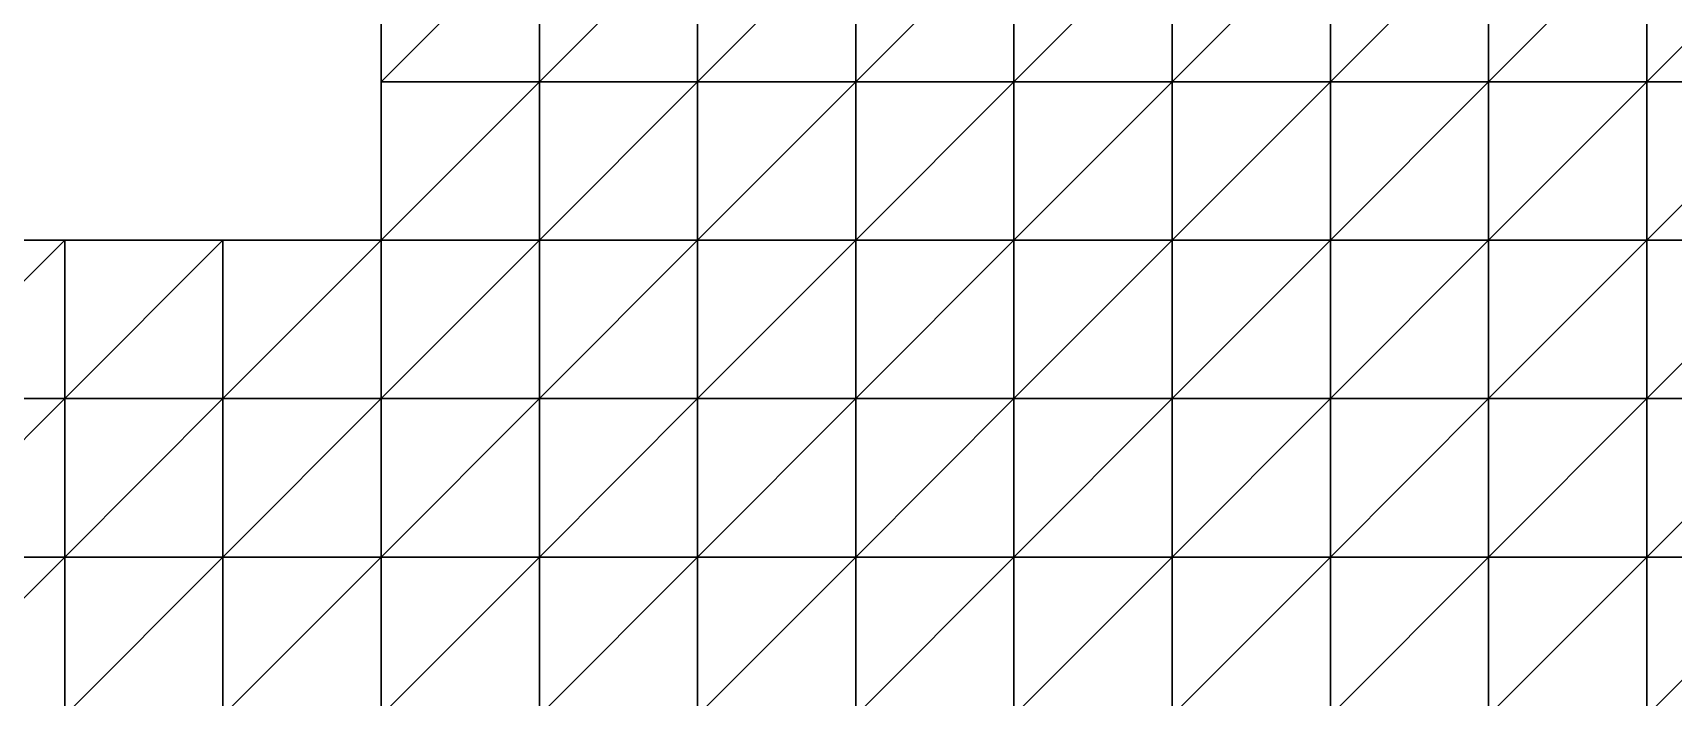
# Model space of a CAD drawing. Extents: x 292020 to 295740, y 4557680 to 4560040.
# Drawn here: x 292756 to 292963.3, y 4558002.3 to 4558086.2 of the extents above; entities that cross this region are included whole.
import ezdxf

# ---------------------------------------------------------------- set-up
doc = ezdxf.new("R2010")
doc.units = 0
doc.layers.add('RUN201_4_-_RUN201_NODOMAIN5_20X', color=7, linetype='CONTINUOUS')

msp = doc.modelspace()

# ---------------------------------------------------------------- linework, layer by layer
at = {"layer": 'RUN201_4_-_RUN201_NODOMAIN5_20X'}
for points in [[(292800, 4558100, 1880), (292800, 4558080, 1880), (292820, 4558100, 1880)], [(292820, 4558100, 1880), (292800, 4558080, 1880), (292820, 4558080, 1880)], [(292800, 4558100, 1880), (292800, 4558080, 1900), (292800, 4558080, 1880)], [(292800, 4558100, 1900), (292800, 4558080, 1900), (292800, 4558100, 1880)], [(292820, 4558100, 1920), (292800, 4558080, 1920), (292800, 4558100, 1920)], [(292820, 4558080, 1920), (292800, 4558080, 1920), (292820, 4558100, 1920)], [(292800, 4558100, 1900), (292800, 4558080, 1920), (292800, 4558080, 1900)], [(292800, 4558100, 1920), (292800, 4558080, 1920), (292800, 4558100, 1900)], [(292820, 4558100, 1880), (292820, 4558080, 1880), (292840, 4558100, 1880)], [(292840, 4558100, 1880), (292820, 4558080, 1880), (292840, 4558080, 1880)], [(292840, 4558100, 1920), (292820, 4558080, 1920), (292820, 4558100, 1920)], [(292840, 4558080, 1920), (292820, 4558080, 1920), (292840, 4558100, 1920)], [(292840, 4558100, 1860), (292840, 4558080, 1860), (292860, 4558100, 1860)], [(292860, 4558100, 1860), (292840, 4558080, 1860), (292860, 4558080, 1860)], [(292840, 4558100, 1860), (292840, 4558080, 1880), (292840, 4558080, 1860)], [(292840, 4558100, 1880), (292840, 4558080, 1880), (292840, 4558100, 1860)], [(292860, 4558100, 1920), (292840, 4558080, 1920), (292840, 4558100, 1920)], [(292860, 4558080, 1920), (292840, 4558080, 1920), (292860, 4558100, 1920)], [(292860, 4558100, 1840), (292860, 4558080, 1840), (292880, 4558100, 1840)], [(292880, 4558100, 1840), (292860, 4558080, 1840), (292880, 4558080, 1840)], [(292860, 4558100, 1840), (292860, 4558080, 1860), (292860, 4558080, 1840)], [(292860, 4558100, 1860), (292860, 4558080, 1860), (292860, 4558100, 1840)], [(292880, 4558100, 1920), (292860, 4558080, 1920), (292860, 4558100, 1920)], [(292880, 4558080, 1920), (292860, 4558080, 1920), (292880, 4558100, 1920)], [(292880, 4558100, 1840), (292880, 4558080, 1840), (292900, 4558100, 1840)], [(292900, 4558100, 1840), (292880, 4558080, 1840), (292900, 4558080, 1840)], [(292900, 4558100, 1920), (292880, 4558080, 1920), (292880, 4558100, 1920)], [(292900, 4558080, 1920), (292880, 4558080, 1920), (292900, 4558100, 1920)], [(292900, 4558100, 1840), (292900, 4558080, 1840), (292920, 4558100, 1840)], [(292920, 4558100, 1840), (292900, 4558080, 1840), (292920, 4558080, 1840)], [(292920, 4558100, 1920), (292900, 4558080, 1920), (292900, 4558100, 1920)], [(292920, 4558080, 1920), (292900, 4558080, 1920), (292920, 4558100, 1920)], [(292920, 4558100, 1840), (292920, 4558080, 1840), (292940, 4558100, 1840)], [(292940, 4558100, 1840), (292920, 4558080, 1840), (292940, 4558080, 1840)], [(292940, 4558100, 1920), (292920, 4558080, 1920), (292920, 4558100, 1920)], [(292940, 4558080, 1920), (292920, 4558080, 1920), (292940, 4558100, 1920)], [(292940, 4558100, 1840), (292940, 4558080, 1840), (292960, 4558100, 1840)], [(292960, 4558100, 1840), (292940, 4558080, 1840), (292960, 4558080, 1840)], [(292960, 4558100, 1920), (292940, 4558080, 1920), (292940, 4558100, 1920)], [(292960, 4558080, 1920), (292940, 4558080, 1920), (292960, 4558100, 1920)], [(292960, 4558100, 1840), (292960, 4558080, 1840), (292980, 4558100, 1840)], [(292980, 4558100, 1840), (292960, 4558080, 1840), (292980, 4558080, 1840)], [(292980, 4558100, 1920), (292960, 4558080, 1920), (292960, 4558100, 1920)], [(292980, 4558080, 1920), (292960, 4558080, 1920), (292980, 4558100, 1920)], [(292800, 4558080, 1880), (292800, 4558080, 1900), (292820, 4558080, 1880)], [(292820, 4558080, 1880), (292800, 4558080, 1900), (292820, 4558080, 1900)], [(292800, 4558080, 1900), (292800, 4558060, 1900), (292820, 4558080, 1900)], [(292820, 4558080, 1900), (292800, 4558060, 1900), (292820, 4558060, 1900)], [(292820, 4558080, 1920), (292800, 4558060, 1920), (292800, 4558080, 1920)], [(292820, 4558060, 1920), (292800, 4558060, 1920), (292820, 4558080, 1920)], [(292800, 4558080, 1900), (292800, 4558060, 1920), (292800, 4558060, 1900)], [(292800, 4558080, 1920), (292800, 4558060, 1920), (292800, 4558080, 1900)], [(292820, 4558080, 1880), (292820, 4558060, 1880), (292840, 4558080, 1880)], [(292840, 4558080, 1880), (292820, 4558060, 1880), (292840, 4558060, 1880)], [(292820, 4558080, 1880), (292820, 4558060, 1900), (292820, 4558060, 1880)], [(292820, 4558080, 1900), (292820, 4558060, 1900), (292820, 4558080, 1880)], [(292840, 4558080, 1920), (292820, 4558060, 1920), (292820, 4558080, 1920)], [(292840, 4558060, 1920), (292820, 4558060, 1920), (292840, 4558080, 1920)], [(292840, 4558080, 1860), (292840, 4558060, 1860), (292860, 4558080, 1860)], [(292860, 4558080, 1860), (292840, 4558060, 1860), (292860, 4558060, 1860)], [(292840, 4558080, 1860), (292840, 4558060, 1880), (292840, 4558060, 1860)], [(292840, 4558080, 1880), (292840, 4558060, 1880), (292840, 4558080, 1860)], [(292860, 4558080, 1920), (292840, 4558060, 1920), (292840, 4558080, 1920)], [(292860, 4558060, 1920), (292840, 4558060, 1920), (292860, 4558080, 1920)], [(292860, 4558080, 1840), (292860, 4558060, 1840), (292880, 4558080, 1840)], [(292880, 4558080, 1840), (292860, 4558060, 1840), (292880, 4558060, 1840)], [(292860, 4558080, 1840), (292860, 4558060, 1860), (292860, 4558060, 1840)], [(292860, 4558080, 1860), (292860, 4558060, 1860), (292860, 4558080, 1840)], [(292880, 4558080, 1920), (292860, 4558060, 1920), (292860, 4558080, 1920)], [(292880, 4558060, 1920), (292860, 4558060, 1920), (292880, 4558080, 1920)], [(292880, 4558080, 1820), (292880, 4558060, 1820), (292900, 4558080, 1820)], [(292900, 4558080, 1820), (292880, 4558060, 1820), (292900, 4558060, 1820)], [(292900, 4558080, 1820), (292880, 4558080, 1840), (292880, 4558080, 1820)], [(292900, 4558080, 1840), (292880, 4558080, 1840), (292900, 4558080, 1820)], [(292880, 4558080, 1820), (292880, 4558060, 1840), (292880, 4558060, 1820)], [(292880, 4558080, 1840), (292880, 4558060, 1840), (292880, 4558080, 1820)], [(292900, 4558080, 1920), (292880, 4558060, 1920), (292880, 4558080, 1920)], [(292900, 4558060, 1920), (292880, 4558060, 1920), (292900, 4558080, 1920)], [(292900, 4558080, 1820), (292900, 4558060, 1820), (292920, 4558080, 1820)], [(292920, 4558080, 1820), (292900, 4558060, 1820), (292920, 4558060, 1820)], [(292920, 4558080, 1820), (292900, 4558080, 1840), (292900, 4558080, 1820)], [(292920, 4558080, 1840), (292900, 4558080, 1840), (292920, 4558080, 1820)], [(292920, 4558080, 1920), (292900, 4558060, 1920), (292900, 4558080, 1920)], [(292920, 4558060, 1920), (292900, 4558060, 1920), (292920, 4558080, 1920)], [(292920, 4558080, 1820), (292920, 4558060, 1820), (292940, 4558080, 1820)], [(292940, 4558080, 1820), (292920, 4558060, 1820), (292940, 4558060, 1820)], [(292940, 4558080, 1820), (292920, 4558080, 1840), (292920, 4558080, 1820)], [(292940, 4558080, 1840), (292920, 4558080, 1840), (292940, 4558080, 1820)], [(292940, 4558080, 1920), (292920, 4558060, 1920), (292920, 4558080, 1920)], [(292940, 4558060, 1920), (292920, 4558060, 1920), (292940, 4558080, 1920)], [(292940, 4558080, 1820), (292940, 4558060, 1820), (292960, 4558080, 1820)], [(292960, 4558080, 1820), (292940, 4558060, 1820), (292960, 4558060, 1820)], [(292960, 4558080, 1820), (292940, 4558080, 1840), (292940, 4558080, 1820)], [(292960, 4558080, 1840), (292940, 4558080, 1840), (292960, 4558080, 1820)], [(292960, 4558080, 1920), (292940, 4558060, 1920), (292940, 4558080, 1920)], [(292960, 4558060, 1920), (292940, 4558060, 1920), (292960, 4558080, 1920)], [(292960, 4558080, 1820), (292960, 4558060, 1820), (292980, 4558080, 1820)], [(292980, 4558080, 1820), (292960, 4558060, 1820), (292980, 4558060, 1820)], [(292980, 4558080, 1820), (292960, 4558080, 1840), (292960, 4558080, 1820)], [(292980, 4558080, 1840), (292960, 4558080, 1840), (292980, 4558080, 1820)], [(292980, 4558080, 1920), (292960, 4558060, 1920), (292960, 4558080, 1920)], [(292980, 4558060, 1920), (292960, 4558060, 1920), (292980, 4558080, 1920)], [(292740, 4558060, 1880), (292740, 4558040, 1880), (292760, 4558060, 1880)], [(292760, 4558060, 1880), (292740, 4558040, 1880), (292760, 4558040, 1880)], [(292760, 4558060, 1880), (292740, 4558060, 1900), (292740, 4558060, 1880)], [(292760, 4558060, 1900), (292740, 4558060, 1900), (292760, 4558060, 1880)], [(292760, 4558060, 1920), (292740, 4558040, 1920), (292740, 4558060, 1920)], [(292760, 4558040, 1920), (292740, 4558040, 1920), (292760, 4558060, 1920)], [(292760, 4558060, 1900), (292740, 4558060, 1920), (292740, 4558060, 1900)], [(292760, 4558060, 1920), (292740, 4558060, 1920), (292760, 4558060, 1900)], [(292760, 4558060, 1880), (292760, 4558040, 1880), (292780, 4558060, 1880)], [(292780, 4558060, 1880), (292760, 4558040, 1880), (292780, 4558040, 1880)], [(292780, 4558060, 1880), (292760, 4558060, 1900), (292760, 4558060, 1880)], [(292780, 4558060, 1900), (292760, 4558060, 1900), (292780, 4558060, 1880)], [(292780, 4558060, 1920), (292760, 4558040, 1920), (292760, 4558060, 1920)], [(292780, 4558040, 1920), (292760, 4558040, 1920), (292780, 4558060, 1920)], [(292780, 4558060, 1900), (292760, 4558060, 1920), (292760, 4558060, 1900)], [(292780, 4558060, 1920), (292760, 4558060, 1920), (292780, 4558060, 1900)], [(292780, 4558060, 1880), (292780, 4558040, 1880), (292800, 4558060, 1880)], [(292800, 4558060, 1880), (292780, 4558040, 1880), (292800, 4558040, 1880)], [(292800, 4558060, 1880), (292780, 4558060, 1900), (292780, 4558060, 1880)], [(292800, 4558060, 1900), (292780, 4558060, 1900), (292800, 4558060, 1880)], [(292800, 4558060, 1920), (292780, 4558040, 1920), (292780, 4558060, 1920)], [(292800, 4558040, 1920), (292780, 4558040, 1920), (292800, 4558060, 1920)], [(292800, 4558060, 1900), (292780, 4558060, 1920), (292780, 4558060, 1900)], [(292800, 4558060, 1920), (292780, 4558060, 1920), (292800, 4558060, 1900)], [(292800, 4558060, 1880), (292800, 4558040, 1880), (292820, 4558060, 1880)], [(292820, 4558060, 1880), (292800, 4558040, 1880), (292820, 4558040, 1880)], [(292820, 4558060, 1880), (292800, 4558060, 1900), (292800, 4558060, 1880)], [(292820, 4558060, 1900), (292800, 4558060, 1900), (292820, 4558060, 1880)], [(292820, 4558060, 1920), (292800, 4558040, 1920), (292800, 4558060, 1920)], [(292820, 4558040, 1920), (292800, 4558040, 1920), (292820, 4558060, 1920)], [(292820, 4558060, 1860), (292820, 4558040, 1860), (292840, 4558060, 1860)], [(292840, 4558060, 1860), (292820, 4558040, 1860), (292840, 4558040, 1860)], [(292840, 4558060, 1860), (292820, 4558060, 1880), (292820, 4558060, 1860)], [(292840, 4558060, 1880), (292820, 4558060, 1880), (292840, 4558060, 1860)], [(292820, 4558060, 1860), (292820, 4558040, 1880), (292820, 4558040, 1860)], [(292820, 4558060, 1880), (292820, 4558040, 1880), (292820, 4558060, 1860)], [(292840, 4558060, 1920), (292820, 4558040, 1920), (292820, 4558060, 1920)], [(292840, 4558040, 1920), (292820, 4558040, 1920), (292840, 4558060, 1920)], [(292840, 4558060, 1860), (292840, 4558040, 1860), (292860, 4558060, 1860)], [(292860, 4558060, 1860), (292840, 4558040, 1860), (292860, 4558040, 1860)], [(292860, 4558060, 1920), (292840, 4558040, 1920), (292840, 4558060, 1920)], [(292860, 4558040, 1920), (292840, 4558040, 1920), (292860, 4558060, 1920)], [(292860, 4558060, 1840), (292860, 4558040, 1840), (292880, 4558060, 1840)], [(292880, 4558060, 1840), (292860, 4558040, 1840), (292880, 4558040, 1840)], [(292860, 4558060, 1840), (292860, 4558040, 1860), (292860, 4558040, 1840)], [(292860, 4558060, 1860), (292860, 4558040, 1860), (292860, 4558060, 1840)], [(292880, 4558060, 1920), (292860, 4558040, 1920), (292860, 4558060, 1920)], [(292880, 4558040, 1920), (292860, 4558040, 1920), (292880, 4558060, 1920)], [(292880, 4558060, 1820), (292880, 4558040, 1820), (292900, 4558060, 1820)], [(292900, 4558060, 1820), (292880, 4558040, 1820), (292900, 4558040, 1820)], [(292880, 4558060, 1820), (292880, 4558040, 1840), (292880, 4558040, 1820)], [(292880, 4558060, 1840), (292880, 4558040, 1840), (292880, 4558060, 1820)], [(292900, 4558060, 1920), (292880, 4558040, 1920), (292880, 4558060, 1920)], [(292900, 4558040, 1920), (292880, 4558040, 1920), (292900, 4558060, 1920)], [(292900, 4558060, 1820), (292900, 4558040, 1820), (292920, 4558060, 1820)], [(292920, 4558060, 1820), (292900, 4558040, 1820), (292920, 4558040, 1820)], [(292920, 4558060, 1920), (292900, 4558040, 1920), (292900, 4558060, 1920)], [(292920, 4558040, 1920), (292900, 4558040, 1920), (292920, 4558060, 1920)], [(292920, 4558060, 1820), (292920, 4558040, 1820), (292940, 4558060, 1820)], [(292940, 4558060, 1820), (292920, 4558040, 1820), (292940, 4558040, 1820)], [(292940, 4558060, 1920), (292920, 4558040, 1920), (292920, 4558060, 1920)], [(292940, 4558040, 1920), (292920, 4558040, 1920), (292940, 4558060, 1920)], [(292940, 4558060, 1820), (292940, 4558040, 1820), (292960, 4558060, 1820)], [(292960, 4558060, 1820), (292940, 4558040, 1820), (292960, 4558040, 1820)], [(292960, 4558060, 1920), (292940, 4558040, 1920), (292940, 4558060, 1920)], [(292960, 4558040, 1920), (292940, 4558040, 1920), (292960, 4558060, 1920)], [(292960, 4558060, 1820), (292960, 4558040, 1820), (292980, 4558060, 1820)], [(292980, 4558060, 1820), (292960, 4558040, 1820), (292980, 4558040, 1820)], [(292980, 4558060, 1920), (292960, 4558040, 1920), (292960, 4558060, 1920)], [(292980, 4558040, 1920), (292960, 4558040, 1920), (292980, 4558060, 1920)], [(292740, 4558040, 1860), (292740, 4558020, 1860), (292760, 4558040, 1860)], [(292760, 4558040, 1860), (292740, 4558020, 1860), (292760, 4558020, 1860)], [(292760, 4558040, 1860), (292740, 4558040, 1880), (292740, 4558040, 1860)], [(292760, 4558040, 1880), (292740, 4558040, 1880), (292760, 4558040, 1860)], [(292760, 4558040, 1920), (292740, 4558020, 1920), (292740, 4558040, 1920)], [(292760, 4558020, 1920), (292740, 4558020, 1920), (292760, 4558040, 1920)], [(292760, 4558040, 1860), (292760, 4558020, 1860), (292780, 4558040, 1860)], [(292780, 4558040, 1860), (292760, 4558020, 1860), (292780, 4558020, 1860)], [(292780, 4558040, 1860), (292760, 4558040, 1880), (292760, 4558040, 1860)], [(292780, 4558040, 1880), (292760, 4558040, 1880), (292780, 4558040, 1860)], [(292780, 4558040, 1920), (292760, 4558020, 1920), (292760, 4558040, 1920)], [(292780, 4558020, 1920), (292760, 4558020, 1920), (292780, 4558040, 1920)], [(292780, 4558040, 1860), (292780, 4558020, 1860), (292800, 4558040, 1860)], [(292800, 4558040, 1860), (292780, 4558020, 1860), (292800, 4558020, 1860)], [(292800, 4558040, 1860), (292780, 4558040, 1880), (292780, 4558040, 1860)], [(292800, 4558040, 1880), (292780, 4558040, 1880), (292800, 4558040, 1860)], [(292800, 4558040, 1920), (292780, 4558020, 1920), (292780, 4558040, 1920)], [(292800, 4558020, 1920), (292780, 4558020, 1920), (292800, 4558040, 1920)], [(292800, 4558040, 1860), (292800, 4558020, 1860), (292820, 4558040, 1860)], [(292820, 4558040, 1860), (292800, 4558020, 1860), (292820, 4558020, 1860)], [(292820, 4558040, 1860), (292800, 4558040, 1880), (292800, 4558040, 1860)], [(292820, 4558040, 1880), (292800, 4558040, 1880), (292820, 4558040, 1860)], [(292820, 4558040, 1920), (292800, 4558020, 1920), (292800, 4558040, 1920)], [(292820, 4558020, 1920), (292800, 4558020, 1920), (292820, 4558040, 1920)], [(292820, 4558040, 1860), (292820, 4558020, 1860), (292840, 4558040, 1860)], [(292840, 4558040, 1860), (292820, 4558020, 1860), (292840, 4558020, 1860)], [(292840, 4558040, 1920), (292820, 4558020, 1920), (292820, 4558040, 1920)], [(292840, 4558020, 1920), (292820, 4558020, 1920), (292840, 4558040, 1920)], [(292840, 4558040, 1860), (292840, 4558020, 1860), (292860, 4558040, 1860)], [(292860, 4558040, 1860), (292840, 4558020, 1860), (292860, 4558020, 1860)], [(292860, 4558040, 1920), (292840, 4558020, 1920), (292840, 4558040, 1920)], [(292860, 4558020, 1920), (292840, 4558020, 1920), (292860, 4558040, 1920)], [(292860, 4558040, 1840), (292860, 4558020, 1840), (292880, 4558040, 1840)], [(292880, 4558040, 1840), (292860, 4558020, 1840), (292880, 4558020, 1840)], [(292860, 4558040, 1840), (292860, 4558020, 1860), (292860, 4558020, 1840)], [(292860, 4558040, 1860), (292860, 4558020, 1860), (292860, 4558040, 1840)], [(292880, 4558040, 1920), (292860, 4558020, 1920), (292860, 4558040, 1920)], [(292880, 4558020, 1920), (292860, 4558020, 1920), (292880, 4558040, 1920)], [(292880, 4558040, 1820), (292880, 4558040, 1840), (292900, 4558040, 1820)], [(292900, 4558040, 1820), (292880, 4558040, 1840), (292900, 4558040, 1840)], [(292880, 4558040, 1840), (292880, 4558020, 1840), (292900, 4558040, 1840)], [(292900, 4558040, 1840), (292880, 4558020, 1840), (292900, 4558020, 1840)], [(292900, 4558040, 1920), (292880, 4558020, 1920), (292880, 4558040, 1920)], [(292900, 4558020, 1920), (292880, 4558020, 1920), (292900, 4558040, 1920)], [(292900, 4558040, 1820), (292900, 4558040, 1840), (292920, 4558040, 1820)], [(292920, 4558040, 1820), (292900, 4558040, 1840), (292920, 4558040, 1840)], [(292900, 4558040, 1840), (292900, 4558020, 1840), (292920, 4558040, 1840)], [(292920, 4558040, 1840), (292900, 4558020, 1840), (292920, 4558020, 1840)], [(292920, 4558040, 1920), (292900, 4558020, 1920), (292900, 4558040, 1920)], [(292920, 4558020, 1920), (292900, 4558020, 1920), (292920, 4558040, 1920)], [(292920, 4558040, 1820), (292920, 4558040, 1840), (292940, 4558040, 1820)], [(292940, 4558040, 1820), (292920, 4558040, 1840), (292940, 4558040, 1840)], [(292920, 4558040, 1840), (292920, 4558020, 1840), (292940, 4558040, 1840)], [(292940, 4558040, 1840), (292920, 4558020, 1840), (292940, 4558020, 1840)], [(292940, 4558040, 1920), (292920, 4558020, 1920), (292920, 4558040, 1920)], [(292940, 4558020, 1920), (292920, 4558020, 1920), (292940, 4558040, 1920)], [(292940, 4558040, 1820), (292940, 4558040, 1840), (292960, 4558040, 1820)], [(292960, 4558040, 1820), (292940, 4558040, 1840), (292960, 4558040, 1840)], [(292940, 4558040, 1840), (292940, 4558020, 1840), (292960, 4558040, 1840)], [(292960, 4558040, 1840), (292940, 4558020, 1840), (292960, 4558020, 1840)], [(292960, 4558040, 1920), (292940, 4558020, 1920), (292940, 4558040, 1920)], [(292960, 4558020, 1920), (292940, 4558020, 1920), (292960, 4558040, 1920)], [(292960, 4558040, 1820), (292960, 4558040, 1840), (292980, 4558040, 1820)], [(292980, 4558040, 1820), (292960, 4558040, 1840), (292980, 4558040, 1840)], [(292960, 4558040, 1840), (292960, 4558020, 1840), (292980, 4558040, 1840)], [(292980, 4558040, 1840), (292960, 4558020, 1840), (292980, 4558020, 1840)], [(292980, 4558040, 1920), (292960, 4558020, 1920), (292960, 4558040, 1920)], [(292980, 4558020, 1920), (292960, 4558020, 1920), (292980, 4558040, 1920)], [(292740, 4558020, 1840), (292740, 4558000, 1840), (292760, 4558020, 1840)], [(292760, 4558020, 1840), (292740, 4558000, 1840), (292760, 4558000, 1840)], [(292760, 4558020, 1840), (292740, 4558020, 1860), (292740, 4558020, 1840)], [(292760, 4558020, 1860), (292740, 4558020, 1860), (292760, 4558020, 1840)], [(292760, 4558020, 1920), (292740, 4558000, 1920), (292740, 4558020, 1920)], [(292760, 4558000, 1920), (292740, 4558000, 1920), (292760, 4558020, 1920)], [(292760, 4558020, 1840), (292760, 4558000, 1840), (292780, 4558020, 1840)], [(292780, 4558020, 1840), (292760, 4558000, 1840), (292780, 4558000, 1840)], [(292780, 4558020, 1840), (292760, 4558020, 1860), (292760, 4558020, 1840)], [(292780, 4558020, 1860), (292760, 4558020, 1860), (292780, 4558020, 1840)], [(292780, 4558020, 1920), (292760, 4558000, 1920), (292760, 4558020, 1920)], [(292780, 4558000, 1920), (292760, 4558000, 1920), (292780, 4558020, 1920)], [(292780, 4558020, 1840), (292780, 4558000, 1840), (292800, 4558020, 1840)], [(292800, 4558020, 1840), (292780, 4558000, 1840), (292800, 4558000, 1840)], [(292800, 4558020, 1840), (292780, 4558020, 1860), (292780, 4558020, 1840)], [(292800, 4558020, 1860), (292780, 4558020, 1860), (292800, 4558020, 1840)], [(292800, 4558020, 1920), (292780, 4558000, 1920), (292780, 4558020, 1920)], [(292800, 4558000, 1920), (292780, 4558000, 1920), (292800, 4558020, 1920)], [(292800, 4558020, 1840), (292800, 4558000, 1840), (292820, 4558020, 1840)], [(292820, 4558020, 1840), (292800, 4558000, 1840), (292820, 4558000, 1840)], [(292820, 4558020, 1840), (292800, 4558020, 1860), (292800, 4558020, 1840)], [(292820, 4558020, 1860), (292800, 4558020, 1860), (292820, 4558020, 1840)], [(292820, 4558020, 1920), (292800, 4558000, 1920), (292800, 4558020, 1920)], [(292820, 4558000, 1920), (292800, 4558000, 1920), (292820, 4558020, 1920)], [(292820, 4558020, 1840), (292820, 4558000, 1840), (292840, 4558020, 1840)], [(292840, 4558020, 1840), (292820, 4558000, 1840), (292840, 4558000, 1840)], [(292840, 4558020, 1840), (292820, 4558020, 1860), (292820, 4558020, 1840)], [(292840, 4558020, 1860), (292820, 4558020, 1860), (292840, 4558020, 1840)], [(292840, 4558020, 1920), (292820, 4558000, 1920), (292820, 4558020, 1920)], [(292840, 4558000, 1920), (292820, 4558000, 1920), (292840, 4558020, 1920)], [(292840, 4558020, 1840), (292840, 4558000, 1840), (292860, 4558020, 1840)], [(292860, 4558020, 1840), (292840, 4558000, 1840), (292860, 4558000, 1840)], [(292860, 4558020, 1840), (292840, 4558020, 1860), (292840, 4558020, 1840)], [(292860, 4558020, 1860), (292840, 4558020, 1860), (292860, 4558020, 1840)], [(292860, 4558020, 1920), (292840, 4558000, 1920), (292840, 4558020, 1920)], [(292860, 4558000, 1920), (292840, 4558000, 1920), (292860, 4558020, 1920)], [(292860, 4558020, 1840), (292860, 4558000, 1840), (292880, 4558020, 1840)], [(292880, 4558020, 1840), (292860, 4558000, 1840), (292880, 4558000, 1840)], [(292880, 4558020, 1920), (292860, 4558000, 1920), (292860, 4558020, 1920)], [(292880, 4558000, 1920), (292860, 4558000, 1920), (292880, 4558020, 1920)], [(292880, 4558020, 1840), (292880, 4558000, 1840), (292900, 4558020, 1840)], [(292900, 4558020, 1840), (292880, 4558000, 1840), (292900, 4558000, 1840)], [(292900, 4558020, 1920), (292880, 4558000, 1920), (292880, 4558020, 1920)], [(292900, 4558000, 1920), (292880, 4558000, 1920), (292900, 4558020, 1920)], [(292900, 4558000, 1840), (292900, 4558000, 1860), (292900, 4558020, 1840)], [(292900, 4558020, 1840), (292900, 4558000, 1860), (292900, 4558020, 1860)], [(292900, 4558020, 1840), (292900, 4558020, 1860), (292920, 4558020, 1840)], [(292920, 4558020, 1840), (292900, 4558020, 1860), (292920, 4558020, 1860)], [(292900, 4558020, 1860), (292900, 4558000, 1860), (292920, 4558020, 1860)], [(292920, 4558020, 1860), (292900, 4558000, 1860), (292920, 4558000, 1860)], [(292920, 4558020, 1920), (292900, 4558000, 1920), (292900, 4558020, 1920)], [(292920, 4558000, 1920), (292900, 4558000, 1920), (292920, 4558020, 1920)], [(292920, 4558020, 1840), (292920, 4558020, 1860), (292940, 4558020, 1840)], [(292940, 4558020, 1840), (292920, 4558020, 1860), (292940, 4558020, 1860)], [(292920, 4558020, 1860), (292920, 4558000, 1860), (292940, 4558020, 1860)], [(292940, 4558020, 1860), (292920, 4558000, 1860), (292940, 4558000, 1860)], [(292940, 4558020, 1920), (292920, 4558000, 1920), (292920, 4558020, 1920)], [(292940, 4558000, 1920), (292920, 4558000, 1920), (292940, 4558020, 1920)], [(292940, 4558020, 1840), (292940, 4558020, 1860), (292960, 4558020, 1840)], [(292960, 4558020, 1840), (292940, 4558020, 1860), (292960, 4558020, 1860)], [(292940, 4558020, 1860), (292940, 4558000, 1860), (292960, 4558020, 1860)], [(292960, 4558020, 1860), (292940, 4558000, 1860), (292960, 4558000, 1860)], [(292960, 4558020, 1920), (292940, 4558000, 1920), (292940, 4558020, 1920)], [(292960, 4558000, 1920), (292940, 4558000, 1920), (292960, 4558020, 1920)], [(292960, 4558020, 1840), (292960, 4558020, 1860), (292980, 4558020, 1840)], [(292980, 4558020, 1840), (292960, 4558020, 1860), (292980, 4558020, 1860)], [(292960, 4558020, 1860), (292960, 4558000, 1860), (292980, 4558020, 1860)], [(292980, 4558020, 1860), (292960, 4558000, 1860), (292980, 4558000, 1860)], [(292980, 4558020, 1920), (292960, 4558000, 1920), (292960, 4558020, 1920)], [(292980, 4558000, 1920), (292960, 4558000, 1920), (292980, 4558020, 1920)]]:
    msp.add_3dface(points, dxfattribs=at)

doc.saveas('drawing.dxf')
